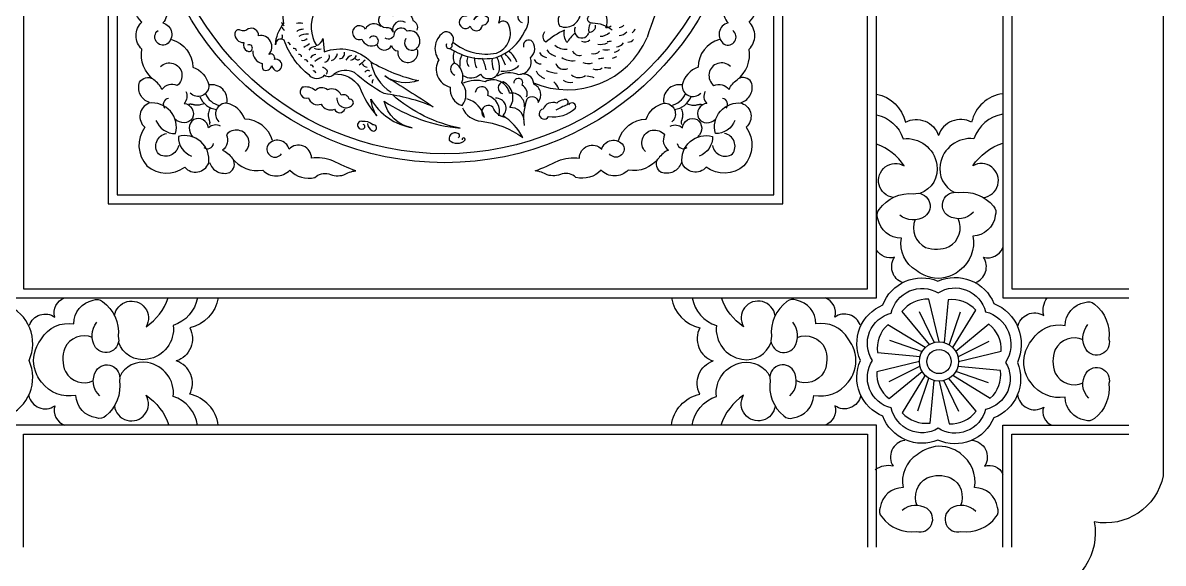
# Model space of a CAD drawing. Extents: x -66030 to 95157, y -13132 to 45879.
# Drawn here: x -18960 to -17439, y 2422 to 3143 of the extents above; entities that cross this region are included whole.
import ezdxf

# ---------------------------------------------------------------- set-up
doc = ezdxf.new("R2010")
doc.units = 0
doc.header["$LTSCALE"] = 100
doc.header["$MEASUREMENT"] = 0
doc.layers.add('3', color=11, linetype='CONTINUOUS')
doc.layers.add('7', color=105, linetype='CONTINUOUS')

msp = doc.modelspace()

# ---------------------------------------------------------------- linework, layer by layer
at = {"layer": '3'}
for p, q in [((-17764.7, 2757.7), (-17744.6, 2716.5)), ((-17709.9, 2757), (-17724.8, 2713.6)), ((-17804.1, 2719.4), (-17760.6, 2704.6)), ((-17671.6, 2717.7), (-17712.8, 2697.5)), ((-17804.8, 2664.6), (-17763.6, 2684.8)), ((-17672.3, 2662.8), (-17715.8, 2677.7)), ((-17766.5, 2625.3), (-17751.6, 2668.7)), ((-17711.6, 2624.5), (-17731.8, 2665.8))]:
    msp.add_line(p, q, dxfattribs=at)
for points in [[(-19382.2, 4190.3, -0.410539), (-19290.2, 4251.7, -0.410539), (-19228.8, 4343.8), (-17592.6, 4343.8, -0.410539), (-17531.2, 4251.7, -0.410539), (-17439.2, 4190.3), (-17439.2, 2538.7, -0.410539), (-17531.2, 2477.3, -0.410539), (-17592.6, 2385.2), (-19228.8, 2385.2, -0.410539), (-19290.2, 2477.3, -0.410539), (-19382.2, 2538.7)], [(-19161.1, 2689.7, 0.423982), (-19129.6, 2616, 0.420661), (-19055.1, 2586.3, 0.423641), (-18981.6, 2618.2, 0.425198), (-18951.9, 2692.4, 0.425198), (-18981.6, 2766.5, 0.423641), (-19055.1, 2798.4, 0.421993), (-19129.7, 2768.5, 0.425642)], [(-17633.7, 2689.7, -0.423982), (-17665.1, 2616, -0.420661), (-17739.6, 2586.3, -0.423641), (-17813.1, 2618.2, -0.425198), (-17842.9, 2692.4, -0.425198), (-17813.1, 2766.5, -0.423641), (-17739.6, 2798.4, -0.421993), (-17665, 2768.5, -0.425642)]]:
    msp.add_lwpolyline(points, format="xyb", close=True, dxfattribs=at)
for points in [[(-17833.5, 3914.1), (-18959.5, 3914.1), (-18959.5, 2788.1), (-17833.5, 2788.1)], [(-17946.5, 3801.1), (-18846.5, 3801.1), (-18846.5, 2901.1), (-17946.5, 2901.1)], [(-17958.5, 3789.1), (-18834.5, 3789.1), (-18834.5, 2913.1), (-17958.5, 2913.1)]]:
    msp.add_lwpolyline(points, close=True, dxfattribs=at)
for points in [[(-17484.8, 3914.1), (-17641.2, 3914.1), (-17641.2, 2788.1), (-17484.8, 2788.1)], [(-18585.9, 3133.9), (-18587.8, 3133.7), (-18589.2, 3133.6), (-18590.4, 3133.4), (-18591.3, 3133.2), (-18592.1, 3132.9), (-18592.9, 3132.4), (-18593.8, 3131.8), (-18594.9, 3131)], [(-18555.5, 3074.1), (-18554.9, 3075.1), (-18554.4, 3076), (-18554.1, 3076.8), (-18554, 3077.5), (-18554, 3078.1), (-18554.2, 3078.7), (-18554.5, 3079.3), (-18555, 3079.9), (-18555.6, 3080.5), (-18556.3, 3081.1), (-18557.1, 3081.6), (-18557.9, 3082.1), (-18558.7, 3082.5), (-18559.4, 3082.8), (-18560.1, 3083), (-18560.7, 3083.1)], [(-18322.8, 3078.1), (-18318.4, 3078.1), (-18314.4, 3078.4), (-18310.6, 3079), (-18307.3, 3079.9), (-18304.4, 3081.1), (-18302, 3082.4), (-18300.1, 3083.9), (-18298.7, 3085.6)], [(-18718.3, 3035.1), (-18720.3, 3034.3), (-18722.1, 3033.6), (-18723.6, 3033.2), (-18725, 3032.9), (-18726.3, 3032.8), (-18727.4, 3032.7), (-18728.4, 3032.7), (-18729.2, 3032.8), (-18730, 3032.9), (-18730.7, 3033), (-18731.3, 3033.1), (-18731.9, 3033.2), (-18732.4, 3033.3), (-18733, 3033.5), (-18733.5, 3033.6), (-18734, 3033.7), (-18734.6, 3033.8), (-18735.3, 3033.9), (-18735.9, 3034), (-18736.6, 3034), (-18737.3, 3034), (-18738, 3033.9), (-18738.7, 3033.7), (-18739.4, 3033.5)], [(-18711, 3028.2), (-18711.8, 3026.2), (-18712.3, 3024.4), (-18712.6, 3022.8), (-18712.8, 3021.4), (-18712.9, 3020.2), (-18712.9, 3019.1), (-18712.8, 3018.1), (-18712.7, 3017.2), (-18712.6, 3016.5), (-18712.4, 3015.8), (-18712.3, 3015.2), (-18712.1, 3014.6), (-18712, 3014.1), (-18711.8, 3013.6), (-18711.6, 3013), (-18711.5, 3012.5), (-18711.3, 3011.9), (-18711.2, 3011.3), (-18711.1, 3010.6), (-18711, 3010), (-18711, 3009.3), (-18711.1, 3008.6), (-18711.2, 3007.8), (-18711.4, 3007.1)], [(-18082, 3028.2), (-18081.3, 3026.2), (-18080.8, 3024.4), (-18080.4, 3022.8), (-18080.2, 3021.4), (-18080.1, 3020.2), (-18080.2, 3019.1), (-18080.2, 3018.1), (-18080.3, 3017.2), (-18080.5, 3016.5), (-18080.6, 3015.8), (-18080.8, 3015.2), (-18080.9, 3014.6), (-18081.1, 3014.1), (-18081.3, 3013.6), (-18081.4, 3013), (-18081.6, 3012.5), (-18081.7, 3011.9), (-18081.9, 3011.3), (-18082, 3010.6), (-18082, 3010), (-18082, 3009.3), (-18082, 3008.6), (-18081.8, 3007.8), (-18081.6, 3007.1)], [(-18074.7, 3035.1), (-18072.8, 3034.3), (-18071, 3033.6), (-18069.4, 3033.2), (-18068, 3032.9), (-18066.8, 3032.8), (-18065.7, 3032.7), (-18064.7, 3032.7), (-18063.8, 3032.8), (-18063.1, 3032.9), (-18062.4, 3033), (-18061.8, 3033.1), (-18061.2, 3033.2), (-18060.6, 3033.3), (-18060.1, 3033.5), (-18059.6, 3033.6), (-18059, 3033.7), (-18058.4, 3033.8), (-18057.8, 3033.9), (-18057.2, 3034), (-18056.5, 3034), (-18055.8, 3034), (-18055.1, 3033.9), (-18054.4, 3033.7), (-18053.6, 3033.5)], [(-18959.5, 2443.5), (-18959.5, 2594.1), (-17833.5, 2594.1), (-17833.5, 2443.5)], [(-17641.2, 2443.5), (-17641.2, 2594.1), (-17484.8, 2594.1)]]:
    msp.add_lwpolyline(points, dxfattribs=at)
for points in [[(-18108.9, 3207.3, 0.063837), (-18051.2, 3333.1, -0.134314), (-18054.6, 3349, -0.21958), (-18043.3, 3344.3, 0.013204), (-18066.6, 3391.2, -0.17057), (-18039.5, 3359.7, 0.739697), (-18034.2, 3367.7, -0.133321), (-18056.1, 3415.6, 0.053581), (-18041.2, 3395, -0.348522), (-18032.1, 3356.2, 0.033886), (-18127.6, 3122.9)], [(-18386.5, 3116.9, 0.227512), (-18328.5, 3102.2, 0.434554), (-18312.4, 3140.9, 0.536013), (-18325.3, 3141.9, 0.143079), (-18328, 3190.9, 0.029739), (-18352.2, 3236.6, 0.019151), (-18325.9, 3224.6, 0.194559), (-18355, 3271.9, -0.197594), (-18310.9, 3244.3, -0.478997), (-18277.1, 3206.7, 0.010139), (-18248.9, 3184.5, -0.388046), (-18276.6, 3189.6, -0.436973), (-18293, 3188.2)], [(-18776.7, 3084.4, -1.055128), (-18754.4, 3059, 0.366246), (-18774.7, 3053.8, 0.126982), (-18785.5, 3066.7, -0.281378), (-18801.4, 3107.4, -0.426753), (-18801.5, 3143.6, -0.279848), (-18811.1, 3177, 0.248463), (-18806.3, 3195.4, -0.174704), (-18807.9, 3215.5, 0.128908), (-18802.5, 3231.5, 0.027185), (-18789.1, 3200.9, -0.12406), (-18785.6, 3172.4, -0.684481), (-18773.6, 3142.6, -0.643109), (-18768.3, 3114.1, -0.920448), (-18779.9, 3132.3)], [(-18016.3, 3084.4, 1.055128), (-18038.6, 3059, -0.366246), (-18018.3, 3053.8, -0.126982), (-18007.5, 3066.7, 0.281378), (-17991.6, 3107.4, 0.426753), (-17991.6, 3143.6, 0.279848), (-17982, 3177, -0.248463), (-17986.7, 3195.4, 0.174704), (-17985.2, 3215.5, -0.128908), (-17990.6, 3231.5, -0.027185), (-18004, 3200.9, 0.12406), (-18007.5, 3172.4, 0.684481), (-18019.5, 3142.6, 0.643109), (-18024.7, 3114.1, 0.920448), (-18013.2, 3132.3)], [(-18535.1, 3185.3, 0.5253), (-18568.7, 3112.2, 0.273408), (-18560, 3121.8, -0.008926), (-18558.2, 3103.8, -0.302132), (-18496, 3090.6, 0.077654), (-18432.6, 3065.5, -0.24716), (-18477.3, 3071.7, -0.010698), (-18412.7, 3030.7, 0.066779), (-18478.1, 3048.2, -0.05991), (-18518, 3076.2, 0.274714), (-18545, 3074.4, -0.443997), (-18558.1, 3072.7, -0.480781), (-18577.9, 3072.8, -0.148881), (-18611.6, 3119.5, 0.644601), (-18623, 3113.4, -0.168264), (-18612.2, 3141.5, -0.274934), (-18590.3, 3195.7, -0.063348)], [(-18234.2, 3160, 0.537554), (-18244.1, 3138.2, 0.491335), (-18216.4, 3154.7, -0.292185), (-18205.8, 3162.9, 0.268523), (-18196.7, 3177.7)], [(-18182.4, 3136.3, 0.297609), (-18187.8, 3161.6, -0.822), (-18182.7, 3177.8)], [(-18449.9, 3143, 0.730731), (-18466.3, 3130.2, 0.434675), (-18475.5, 3135.7, -1.599325), (-18466.9, 3152.1, -0.644137), (-18440.1, 3145.8, -0.384939), (-18434.5, 3132.7)], [(-18390.8, 3108.9, 0.20366), (-18328.9, 3096.4, 0.209953), (-18290.8, 3131.5, 0.262344), (-18287.4, 3156.2, 1.294578), (-18294.4, 3143.2)], [(-18356.3, 3148.6, 1.423046), (-18368.5, 3151.5, 1.710097), (-18363.5, 3137.9, 0.822731), (-18347, 3139.5, 0.473192), (-18339.2, 3148.9, 0.497946), (-18359.2, 3146.4, 0.497946)], [(-18174.1, 3132.6, 0.17345), (-18200.2, 3142, -1.224295), (-18199.9, 3153.2)], [(-18653.5, 3105.2, 0.379717), (-18640.9, 3088.4, 0.196638), (-18639.6, 3080.1, 0.501543), (-18628.5, 3085.3, 0.223798), (-18621, 3078.1, 1.019404), (-18624.7, 3093.7, 0.716881), (-18632.3, 3100.4, 0.736619), (-18645.7, 3125.4, 0.544142), (-18659.5, 3134.5, -0.35253), (-18670.2, 3132.9, 0.550878), (-18677.3, 3128.7, 0.487741), (-18665.5, 3116.5, 0.359693), (-18660.9, 3104.9)], [(-18482.9, 3137.7, 0.522666), (-18503.2, 3134, 2.194753), (-18507.9, 3120.9, 0.470821), (-18488, 3113.6, 0.703917), (-18468.6, 3112.5, 0.30571), (-18460, 3105.1, 1.240767), (-18433.7, 3107.1, 1.240767)], [(-18449.3, 3121.7, 0.822993), (-18435.8, 3107.5, 0.820428), (-18447.8, 3131.5, 0.634458), (-18464.9, 3128.3, -0.602576), (-18476.8, 3122.1)], [(-18203.7, 3141.3, 0.149266), (-18205.3, 3130.2, 0.510834), (-18196.3, 3139.6, 0.510834)], [(-18761.9, 3120.3, -0.333818), (-18733.5, 3083.5, -0.253565), (-18712.1, 3059.7, -0.703455), (-18736.9, 3049)], [(-18395.1, 3114.6, 1.60704), (-18387.8, 3113.9, 0.671303), (-18397.5, 3130.6, 0.451874), (-18405.5, 3093.4, 0.491915), (-18390.3, 3056.7, 0.353645), (-18374.3, 3032.2, 0.342739), (-18374.6, 3063.1, 0.386761), (-18384.4, 3088.9, 0.682337), (-18384.2, 3073)], [(-18327, 3072.1, -0.236758), (-18299.1, 3073.9, 0.531381), (-18283, 3096.1, 0.466948), (-18282.4, 3119.2, 0.60555), (-18292.4, 3110.2, 0.60555)], [(-18224.3, 3128.5, 0.063135), (-18234.5, 3116.2, -0.199642), (-18237.7, 3132.8, 0.078984), (-18262.8, 3116.6, -0.383807), (-18264, 3130.9)], [(-18031.1, 3120.3, 0.333818), (-18059.5, 3083.5, 0.253565), (-18080.9, 3059.7, 0.703455), (-18056.1, 3049)], [(-18373.2, 3072.3, 0.331806), (-18349.9, 3074.1, 0.685934), (-18324.5, 3080.4, 0.121152), (-18327.4, 3095.9)], [(-18545, 3074.4, -0.270472), (-18511.2, 3057.2, 0.081856), (-18488.2, 3018.5, -0.095077), (-18496.1, 3040.8, 0.217906), (-18440.7, 3002.7, -0.315123), (-18478.2, 3038, 0.122378), (-18376.8, 3002.1, -0.132669), (-18466.9, 3046.4)], [(-18291.3, 3005.9, -0.113458), (-18287.5, 3041.4, -0.697132), (-18272.9, 3036.5, 0.512205), (-18278.8, 3060.8, 0.419828), (-18292.4, 3074.3, 0.419828)], [(-18791.2, 3036.4, -0.427892), (-18804.4, 3063.5, -0.407523), (-18786.7, 3067.9, -0.407523)], [(-18290.9, 3030.5, 0.47345), (-18310.9, 3048.8, 0.480512), (-18343.7, 3064.1, 0.170996), (-18372.9, 3062.1, 0.170996)], [(-18325.1, 3018.5, 0.408496), (-18340, 3045.5, 1.166445), (-18356.7, 3049.5, 1.166445)], [(-18291.5, 3013.3, 0.398467), (-18310.7, 3029.6, 0.464733), (-18319.5, 3063.7, 0.812599), (-18320.5, 3048.3)], [(-18288.4, 3043.7, 0.395573), (-18294.3, 3059.4, 1.375724), (-18305.3, 3062.2)], [(-18001.9, 3036.4, 0.427892), (-17988.6, 3063.5, 0.407523), (-18006.3, 3067.9, 0.407523)], [(-18743, 3051.2, -0.338558), (-18745.2, 3035.1, -0.519359), (-18734.1, 3015.4, -0.493768), (-18756.6, 3014.3)], [(-18541.2, 3042.6, 0.71744), (-18520.3, 3033.3, 0.683729), (-18524.9, 3040.7, 0.473368), (-18535.4, 3046.2, 0.421577), (-18554, 3053.2, 0.420563), (-18570, 3052.3, 0.245142), (-18587.6, 3056.6, 0.833022), (-18579.2, 3042.8, 0.449279), (-18562.2, 3034.3, 0.37935), (-18544.3, 3027.3)], [(-18050, 3051.2, 0.338558), (-18047.9, 3035.1, 0.519359), (-18059, 3015.4, 0.493768), (-18036.5, 3014.3)], [(-17821.5, 3047.6, -0.298746), (-17783.1, 3010.1, -0.465679), (-17738.9, 2992.2)], [(-17653.2, 3048.1, 0.316056), (-17694.7, 3010.1, 0.465679), (-17738.9, 2992.2, 0.495843)], [(-18782.6, 3012.5, 0.319048), (-18756.5, 2994.9, 0.541193), (-18792.1, 3035.4, 0.561508), (-18797.6, 3003.4, 0.355693), (-18794.7, 2952, 0.343874), (-18744.3, 2950, 0.561508), (-18712.3, 2955.6, 0.541193), (-18752.8, 2991.1, 0.319048), (-18735.1, 2965)], [(-18627.4, 2985.7, 0.333818), (-18664.2, 3014.1, 0.253565), (-18687.9, 3035.5, 0.703455), (-18698.6, 3010.7)], [(-18374, 3029.2, 0.266611), (-18349, 3011.4, -0.128243), (-18293.5, 2989.9, 0.139311), (-18320.1, 3018.9, 0.719254), (-18329.7, 3042)], [(-18317.6, 3016.2, -0.236644), (-18333.1, 3030, 1.085515), (-18344.4, 3016.3, 0.277452), (-18368, 3041.1)], [(-18238.6, 3040.1, 0.184159), (-18248, 3035.5, 0.403218), (-18266.3, 3027.7, 1.534347), (-18259, 3017.7, 0.235111), (-18223.1, 3029, 0.914821), (-18232.2, 3033.4)], [(-18165.7, 2985.7, -0.333818), (-18128.9, 3014.1, -0.253565), (-18105.1, 3035.5, -0.703455), (-18094.4, 3010.7)], [(-18010.4, 3012.5, -0.319048), (-18036.5, 2994.9, -0.541193), (-18001, 3035.4, -0.561508), (-17995.4, 3003.4, -0.355693), (-17998.4, 2952, -0.343874), (-18048.8, 2950, -0.561508), (-18080.8, 2955.6, -0.541193), (-18040.3, 2991.1, -0.319048), (-18057.9, 2965)], [(-18696.4, 3004.6, 0.338558), (-18712.6, 3002.5, 0.519359), (-18732.3, 3013.6, 0.493768), (-18733.3, 2991.1)], [(-18096.6, 3004.6, -0.338558), (-18080.5, 3002.5, -0.519359), (-18060.8, 3013.6, -0.493768), (-18059.7, 2991.1)], [(-17821.5, 3020, -0.265252), (-17786.1, 2988.1, -0.397275), (-17741.1, 2953.9, -0.370591), (-17763.8, 2915)], [(-17653.2, 3020.6, 0.282647), (-17691.6, 2988.1, 0.397275), (-17736.6, 2953.9, 0.335284), (-17717.9, 2916.7, 0.335284)], [(-18663.3, 2970.9, 1.055128), (-18688.7, 2993.2, -0.366246), (-18693.9, 2972.9, -0.126982), (-18681, 2962.1, 0.281378), (-18640.3, 2946.2, 0.426753), (-18604.1, 2946.2, 0.279848), (-18570.7, 2936.6, -0.248463), (-18552.2, 2941.3, 0.174704), (-18532.2, 2939.8, -0.128908), (-18516.1, 2945.2, -0.027185), (-18546.8, 2958.6, 0.12406), (-18575.2, 2962.1, 0.684481), (-18605.1, 2974.1, 0.643109), (-18633.6, 2979.3, 0.920448), (-18615.3, 2967.8)], [(-18500.7, 3008.2, 0.216211), (-18494.9, 2999, 1.509612), (-18493.4, 3006.6, 0.210734), (-18507.4, 3011.2, 1.32737), (-18506.9, 3001.2, 0.888815), (-18506.3, 3007.2, 0.888815)], [(-18129.8, 2970.9, -1.055128), (-18104.3, 2993.2, 0.366246), (-18099.2, 2972.9, 0.126982), (-18112.1, 2962.1, -0.281378), (-18152.8, 2946.2, -0.426753), (-18189, 2946.2, -0.279848), (-18222.4, 2936.6, 0.248463), (-18240.8, 2941.3, -0.174704), (-18260.9, 2939.8, 0.128908), (-18276.9, 2945.2, 0.027185), (-18246.3, 2958.6, -0.12406), (-18217.8, 2962.1, -0.684481), (-18188, 2974.1, -0.643109), (-18159.5, 2979.3, -0.920448), (-18177.7, 2967.8)], [(-18752.6, 2979, -0.539681), (-18779.4, 2967.8, -0.553633), (-18768.6, 2995.1)], [(-18379.3, 2989.3, 0.320209), (-18377.9, 2993.6, 0.764172), (-18391.5, 2986.2, 0.401847), (-18370.2, 2986.4, 1.262408), (-18374.4, 2986.6)], [(-18040.5, 2979, 0.539681), (-18013.6, 2967.8, 0.553633), (-18024.4, 2995.1)], [(-17679, 2909.7, 1.229757), (-17693.2, 2951.9, -0.170214), (-17653.2, 2982)], [(-17799.2, 2909.8, -1.218925), (-17784.6, 2951.9, 0.159245), (-17821.5, 2981, 0.159245)], [(-18711.3, 2956.5, 0.427892), (-18684.2, 2943.2, 0.407523), (-18679.8, 2960.9, 0.407523)], [(-18081.8, 2956.5, -0.427892), (-18108.8, 2943.2, -0.407523), (-18113.3, 2960.9, -0.407523)], [(-17692.4, 2890.1, -0.35407), (-17725.9, 2885.3, -0.838332), (-17712.8, 2916.3, -0.26672), (-17665.6, 2898.1, -0.314427), (-17663.2, 2885.6, -0.369989), (-17693.1, 2858.3, -0.292926), (-17710.7, 2812.5, -0.099814), (-17720.6, 2806.2, -0.228766), (-17758.2, 2806.2, -0.050603), (-17768.4, 2812.3, -0.310937), (-17788.4, 2855.6, -0.369989), (-17819.7, 2881.3, -0.314427), (-17818, 2893.9, -0.26672), (-17771.9, 2914.7, -0.838332), (-17757.1, 2884.4, -0.319484), (-17790.5, 2886)], [(-17770.1, 2880.3, 0.395368), (-17756, 2843.3, 0.187473), (-17724.8, 2844.2, 0.395368), (-17712.7, 2881.9)], [(-17786.8, 2796.3, -0.48607), (-17797.4, 2830.1, -0.334234), (-17821.5, 2839.5, -0.334234)], [(-17689.8, 2796.2, 0.488711), (-17679, 2830.1, 0.383007), (-17653.2, 2842.9)], [(-17649.4, 2689.9, -0.515595), (-17676.1, 2627.3, -0.510716), (-17739.4, 2602.1, -0.515594), (-17801.8, 2629.2, -0.520492), (-17827, 2692.4, -0.520492), (-17801.8, 2755.5, -0.515594), (-17739.4, 2782.6, -0.510716), (-17676.1, 2757.4, -0.510332), (-17649.4, 2689.9)], [(-18951.5, 2739.5, -0.488711), (-18917.6, 2750.4, -0.383007), (-18904.8, 2776.1)], [(-18857.6, 2645.3, -0.35407), (-18862.4, 2678.8, -0.838332), (-18831.4, 2665.7, -0.26672), (-18849.6, 2618.6, -0.314427), (-18862.1, 2616.1, -0.369989), (-18889.4, 2646, -0.292926), (-18935.2, 2663.6, -0.099814), (-18941.5, 2673.5, -0.228766), (-18941.5, 2711.1, -0.050603), (-18935.4, 2721.3, -0.310937), (-18892, 2741.3, -0.369989), (-18866.4, 2772.7, -0.314427), (-18853.8, 2770.9, -0.26672), (-18833, 2724.8, -0.838332), (-18863.3, 2710, -0.319484), (-18861.7, 2743.4)], [(-18837.9, 2752.1, -1.218925), (-18795.8, 2737.5, 0.164361), (-18766.2, 2775.9)], [(-18727.4, 2775.9, -0.273348), (-18759.5, 2739.1, -0.397275), (-18793.8, 2694.1, -0.370591), (-18832.7, 2716.8)], [(-18699.8, 2775.9, -0.306797), (-18737.6, 2736, -0.465679), (-18755.5, 2691.8, -0.495843)], [(-18095, 2775.9, 0.306797), (-18057.2, 2736, 0.465679), (-18039.3, 2691.8, 0.495843)], [(-18067.4, 2775.9, 0.273348), (-18035.2, 2739.1, 0.397275), (-18001, 2694.1, 0.370591), (-17962.1, 2716.8)], [(-17956.8, 2752.1, 1.218925), (-17998.9, 2737.5, -0.164361), (-18028.5, 2775.9)], [(-17937.1, 2645.3, 0.35407), (-17932.3, 2678.8, 0.838332), (-17963.4, 2665.7, 0.26672), (-17945.2, 2618.6, 0.314427), (-17932.7, 2616.1, 0.369989), (-17905.3, 2646, 0.292926), (-17859.5, 2663.6, 0.099814), (-17853.3, 2673.5, 0.228766), (-17853.3, 2711.1, 0.050603), (-17859.3, 2721.3, 0.310937), (-17902.7, 2741.3, 0.369989), (-17928.4, 2772.7, 0.314427), (-17941, 2770.9, 0.26672), (-17961.7, 2724.8, 0.838332), (-17931.5, 2710, 0.319484), (-17933, 2743.4)], [(-17843.3, 2739.5, 0.488711), (-17877.1, 2750.4, 0.383007), (-17889.9, 2776.1)], [(-17738.2, 2717.3), (-17751.9, 2774.2, 0.246463), (-17787.7, 2757.6), (-17751.4, 2713.7)], [(-17719.7, 2709.6), (-17689.1, 2759.5, 0.246463), (-17726.2, 2773.2), (-17731.5, 2716.4)], [(-17633.1, 2736.9, -0.541742), (-17598.6, 2752.3, -0.220663), (-17593.8, 2776.1)], [(-17538.3, 2642.1, -0.35407), (-17542.1, 2675.7, -0.838332), (-17511.5, 2661.8, -0.26672), (-17531, 2615.1, -0.314427), (-17543.5, 2613.1, -0.369989), (-17570, 2643.7, -0.292926), (-17615.3, 2662.5, -0.099814), (-17621.3, 2672.6, -0.228766), (-17620.3, 2710.2, -0.050603), (-17613.9, 2720.2, -0.310937), (-17570, 2739, -0.369989), (-17543.5, 2769.7, -0.314427), (-17531, 2767.6, -0.26672), (-17511.5, 2720.9, -0.838332), (-17542.1, 2707, -0.319484), (-17539.7, 2740.3)], [(-17756.7, 2709.6), (-17806.6, 2740.2, 0.246463), (-17820.2, 2703.1), (-17763.5, 2697.8)], [(-17712.1, 2691.1), (-17655.2, 2704.8, 0.246463), (-17671.7, 2740.7), (-17715.6, 2704.3)], [(-18867.3, 2723.1, 0.395368), (-18904.4, 2708.9, 0.187473), (-18903.5, 2677.7, 0.395368), (-18865.8, 2665.6)], [(-17927.4, 2723.1, -0.395368), (-17890.4, 2708.9, -0.187473), (-17891.2, 2677.7, -0.395368), (-17929, 2665.6)], [(-17545.9, 2720.1, 0.395368), (-17583.3, 2707, 0.187473), (-17583.3, 2675.7, 0.395368), (-17545.9, 2662.6)], [(-18727.1, 2606.1, 0.282647), (-18759.5, 2644.6, 0.397275), (-18793.8, 2689.6, 0.335284), (-18831, 2670.9, 0.335284)], [(-18699.5, 2606.1, 0.316056), (-18737.6, 2647.7, 0.465679), (-18755.5, 2691.8, 0.495843)], [(-18095.2, 2606.1, -0.316056), (-18057.2, 2647.7, -0.465679), (-18039.3, 2691.8, -0.495843)], [(-18067.6, 2606.1, -0.282647), (-18035.2, 2644.6, -0.397275), (-18001, 2689.6, -0.335284), (-17963.7, 2670.9, -0.335284)], [(-17764.3, 2691.1), (-17821.2, 2677.5, 0.246463), (-17804.7, 2641.6), (-17760.8, 2678)], [(-17719.7, 2672.7), (-17669.8, 2642.1, 0.246463), (-17656.2, 2679.1), (-17712.9, 2684.5)], [(-17756.7, 2672.7), (-17787.3, 2622.8, 0.246463), (-17750.2, 2609.1), (-17744.8, 2665.9)], [(-17738.2, 2665), (-17724.5, 2608.1, 0.246463), (-17688.7, 2624.7), (-17725, 2668.6)], [(-17633.3, 2647.6, 0.56785), (-17598.6, 2630.4, 0.400322), (-17587.9, 2606.1, 0.400322)], [(-18952.3, 2645.8, 0.533225), (-18917.6, 2631.9, 0.383007), (-18904.8, 2606.1)], [(-18838, 2632, 1.229757), (-18795.8, 2646.1, -0.170214), (-18765.6, 2606.1)], [(-17956.8, 2632, -1.229757), (-17998.9, 2646.1, 0.170214), (-18029.1, 2606.1)], [(-17842.4, 2645.8, -0.533225), (-17877.1, 2631.9, -0.383007), (-17889.9, 2606.1)], [(-17784, 2586, 0.541742), (-17799.4, 2551.5, 0.220663), (-17823.2, 2546.7)], [(-17694.6, 2586.2, -0.56785), (-17677.4, 2551.5, -0.400322), (-17653.2, 2540.8, -0.400322)], [(-17689.2, 2491.2, 0.35407), (-17722.8, 2495.1, 0.838332), (-17708.9, 2464.4, 0.26672), (-17662.2, 2483.9, 0.314427), (-17660.1, 2496.5, 0.369989), (-17690.8, 2523, 0.292926), (-17709.6, 2568.3, 0.099814), (-17719.7, 2574.3, 0.228766), (-17757.3, 2573.2, 0.050603), (-17767.3, 2566.9, 0.310937), (-17786.1, 2523, 0.369989), (-17816.7, 2496.5, 0.314427), (-17814.6, 2483.9, 0.26672), (-17768, 2464.4, 0.838332), (-17754, 2495.1, 0.319484), (-17787.3, 2492.6)], [(-17767.2, 2498.8, -0.395368), (-17754, 2536.2, -0.187473), (-17722.8, 2536.2, -0.395368), (-17709.7, 2498.8)]]:
    msp.add_lwpolyline(points, format="xyb", dxfattribs=at)
for centre, radius in [((-18397.4, 3351.1), 395), ((-18397.4, 3351.1), 383), ((-17738.2, 2691.1), 26.1), ((-17738.2, 2691.1), 16.1)]:
    msp.add_circle(centre, radius, dxfattribs=at)
for centre, radius, start, end in [((-18609.9, 3144), 5.19, 186.4764, 249.3296), ((-18609.4, 3137.8), 5.19, 186.4764, 249.3296), ((-18591, 3123.7), 18.6, 76.6888, 103.3112), ((-18214.6, 3132.2), 9.9, 151.726, 341.1559), ((-18181.9, 3146.5), 10.2, 267.2706, 309.5646), ((-18166.9, 3149.2), 13, 278.725, 310.1193), ((-18155.8, 3140.1), 13.7, 308.0575, 336.1365), ((-18619.6, 3124.4), 5.62, 317.5285, 24.9618), ((-18581.5, 3107), 20.4, 83.7275, 121.3056), ((-18586.2, 3125.8), 6.66, 248.0278, 320.0174), ((-18492.6, 3118.3), 6.6, 314.209, 142.8153), ((-18233.6, 3169.1), 115.7, 246.9695, 336.4512), ((-18210.7, 3127.2), 9.92, 244.4851, 313.4424), ((-18189.8, 3141.1), 16.5, 269.3174, 317.0378), ((-18185.1, 3154.7), 37.4, 276.729, 285.8685), ((-18165.8, 3142), 16.2, 273.1625, 314.7194), ((-18153, 3126.5), 9.52, 268.6959, 320.8104), ((-18658.5, 3108.9), 4.53, 238.9853, 117.7786), ((-18615.6, 3105.2), 14.6, 30.35, 52.9745), ((-18598.5, 3105.4), 3.09, 0.0534, 112.6199), ((-1246692.2, 1970079.9), 2318882.6, 301.979207, 301.9794284), ((-18569.3, 3099.2), 11.9, 89.9884, 143.0954), ((-18565.2, 3124.9), 17.4, 248.365, 280.2253), ((-18537.8, 3101.8), 6.8, 269.3948, 14.799), ((-18368.6, 3097), 17.7, 152.5556, 207.2711), ((-18325.9, 3083.3), 25.3, 15.3126, 58.1808), ((-18245.6, 3116.2), 18.4, 212.207, 257.8634), ((-18236.7, 3127.9), 20.5, 227.4984, 276.8976), ((-18217.6, 3109.7), 10.6, 204.7822, 284.3361), ((-18198.2, 3110), 8.85, 247.4532, 323.5651), ((-18189.6, 3134.3), 20.5, 259.3399, 296.1749), ((-18182.1, 3122.6), 16.1, 254.2132, 285.7868), ((-18172, 3113.7), 10.1, 273.8402, 319.2436), ((-18168.9, 3122.4), 11.7, 272.1986, 326.4674), ((-18591.4, 3097.3), 3.09, 0.0534, 112.6199), ((-18583.3, 3090.2), 3.09, 0.0534, 112.6199), ((-18568.6, 3090.9), 9.29, 94.385, 147.4915), ((-18554.3, 3073.3), 24.2, 107.6236, 132.4633), ((-18558.6, 3097.4), 7.26, 279.3618, 18.6596), ((-18553.5, 3104.7), 13.5, 292.195, 347.0187), ((-18517.6, 3086.8), 13.1, 108.5372, 153.7771), ((-18525.1, 3103.3), 10.9, 282.505, 335.6259), ((-18513.4, 3097), 3.92, 203.0902, 310.9458), ((-18409.7, 2970.1), 154.4, 127.5031, 131.385), ((-18500.7, 3091.1), 7.51, 205.5429, 269.0395), ((-18438, 3100.3), 58.9, 189.5388, 238.401), ((-18354.2, 3088.3), 23.3, 150.1912, 189.6371), ((-18357.9, 3091.5), 10.2, 143.1602, 225.6468), ((-18316, 3098.4), 42.3, 182.725, 202.2069), ((-18395.8, 3070.4), 54.4, 10.2481, 27.6136), ((-18307.4, 3090.8), 27.2, 169.8362, 203.1519), ((-18437.3, 3041), 128.8, 20.4235, 26.7733), ((-18353.6, 3063.9), 52.3, 31.412, 46.1831), ((-18268.8, 3097.9), 10.2, 205.3337, 270.7075), ((-18261, 3107.5), 11, 204.5724, 266.4647), ((-18238.4, 3092.3), 11.7, 200.0282, 297.1158), ((-18227.8, 3114.5), 22.5, 233.2707, 280.4869), ((-18205.8, 3111.6), 23.2, 251.3424, 283.4578), ((-18193.7, 3124.4), 29.5, 272.5482, 286.3577), ((232178.1, -623411.7), 674675.3, 111.7811411, 111.7816752), ((-18575.7, 3083.1), 3.09, 0.0534, 112.6199), ((-18572.4, 3075.5), 3.09, 0.0534, 112.6199), ((-18500, 3073.7), 5.27, 61.8708, 142.2949), ((-18495.4, 3069.4), 3.24, 86.4307, 164.5899), ((-18256.3, 3088.9), 22, 208.4647, 247.9526), ((-18244.7, 3120), 44.6, 246.8373, 266.1975), ((-18218.7, 3084.7), 15.1, 230.0566, 306.3672), ((-18194.6, 3092.1), 11.9, 244.1715, 306.6983), ((-18177.5, 3119.7), 37.1, 259.5848, 272.2523), ((-18708.3, 3039.4), 20.7, 349.3236, 100.6764), ((-18488.8, 3063.2), 5.53, 136.6962, 189.8731), ((-18266.4, 3046.8), 22.4, 19.9094, 49.1618), ((-18229.6, 3080.1), 17.1, 234.609, 279.8076), ((-18217.4, 3009.1), 63.2, 72.1411, 81.4037), ((-18084.8, 3039.4), 20.7, 79.3236, 190.6764), ((-18698.1, 3055), 28.3, 202.6484, 262.099), ((-18692.5, 3058), 26.1, 201.902, 258.538), ((-18100.6, 3058), 26.1, 281.462, 338.098), ((-18095, 3055), 28.3, 277.901, 337.3516), ((-18764.7, 3033.8), 8.18, 99.0701, 218.5683), ((-18537.7, 3029.8), 7.05, 200.458, 344.7021), ((-18183.8, 2911.2), 132.2, 112.4769, 119.7282), ((-18236.5, 3036.6), 3.88, 303.6249, 113.9836), ((-18028.3, 3033.8), 8.18, 321.4317, 80.9299), ((-18713.9, 2982.9), 8.18, 231.4317, 350.9299), ((-18079.2, 2982.9), 8.18, 189.0701, 308.5683)]:
    msp.add_arc(centre, radius, start, end, dxfattribs=at)
at = {"layer": '7'}
for points in [[(-17821.5, 3926.1), (-18971.5, 3926.1), (-18971.5, 2776.1), (-17821.5, 2776.1), (-17821.5, 3926.1)], [(-17484.8, 3926.1), (-17653.2, 3926.1), (-17653.2, 2776.1), (-17484.8, 2776.1)], [(-17821.5, 2443.5), (-17821.5, 2606.1), (-18971.5, 2606.1), (-18971.5, 2443.5)], [(-17653.2, 2443.5), (-17653.2, 2606.1), (-17484.8, 2606.1)]]:
    msp.add_lwpolyline(points, dxfattribs=at)

doc.saveas('drawing.dxf')
